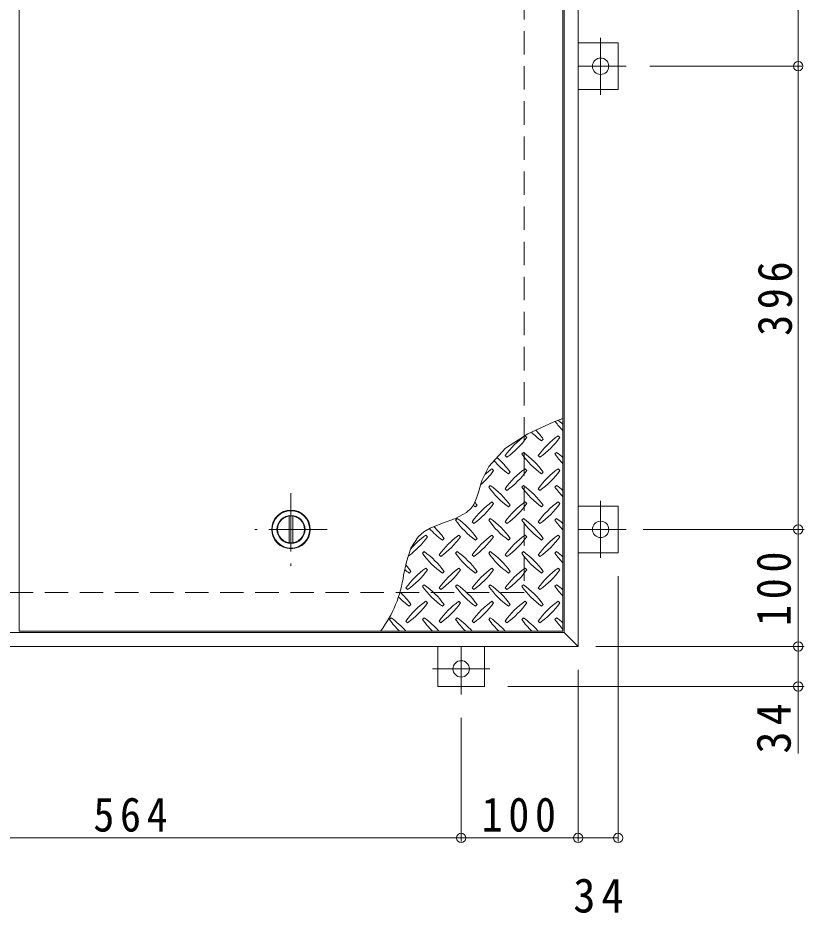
# Model space of a CAD drawing. Units: millimetres at full size, sheet at 1:10. Extents: x -2570 to 2403, y -1962 to 1480.
# Drawn here: x -628 to 44, y -122 to 643 of the extents above; entities that cross this region are included whole.
import ezdxf

# ---------------------------------------------------------------- set-up
doc = ezdxf.new("R2010")
doc.units = ezdxf.units.MM
doc.header["$LTSCALE"] = 10
doc.header["$PDMODE"] = 32
doc.header["$PDSIZE"] = 8
doc.linetypes.add('CHAIN1', pattern=[8, 5, -1, 1, -1])
doc.linetypes.add('DASHED2', pattern=[3, 2, -1])
for name, color, linetype, lineweight in [('0-1', 2, 'DASHED2', 9), ('0-2', 3, 'Continuous', 9), ('0-3', 2, 'Continuous', 9), ('0-9', 134, 'Continuous', 5), ('0-C', 2, 'Continuous', 9), ('0-E', 3, 'Continuous', 9), ('0-F', 7, 'Continuous', 9)]:
    doc.layers.add(name, color=color, linetype=linetype, lineweight=lineweight)
doc.styles.add('ＭＳ ゴシック', font='')
doc.styles.get('ＭＳ ゴシック').set_extended_font_data('MS Gothic')

msp = doc.modelspace()

# ---------------------------------------------------------------- linework, layer by layer
at = {"layer": '0-1'}
for p, q in [((-195.15, 1051.94), (-195.15, 151.94)), ((-195.15, 151.94), (-1995.15, 151.94))]:
    msp.add_line(p, q, dxfattribs=at)
at = {"layer": '0-2'}
for p, q in [((-627.15, 118.94), (-627.15, 1084.94)), ((-162.15, 1084.94), (-162.15, 118.94)), ((-162.15, 118.94), (-627.15, 118.94))]:
    msp.add_line(p, q, dxfattribs=at)
msp.add_circle((-394.65, 205.94), 16.5, dxfattribs=at)
at = {"layer": '0-3'}
for p, q in [((-149.15, 1097.94), (-149.15, 105.94)), ((-161.15, 117.94), (-161.15, 1085.94)), ((-161.15, 117.94), (-2029.15, 117.94)), ((-161.15, 117.94), (-149.15, 105.94)), ((-149.15, 105.94), (-2041.15, 105.94))]:
    msp.add_line(p, q, dxfattribs=at)
at = {"layer": '0-9'}
for p, q in [((-193.11, 284.56), (-194.52, 285.98)), ((-164.82, 284.56), (-166.24, 285.98)), ((-180.38, 281.74), (-178.97, 283.15)), ((-211.49, 269.01), (-210.08, 267.59)), ((-195.94, 271.84), (-197.35, 270.42)), ((-183.21, 269.01), (-181.79, 267.59)), ((-167.65, 271.84), (-169.07, 270.42)), ((-221.39, 256.28), (-222.81, 257.7)), ((-208.66, 253.45), (-207.25, 254.87)), ((-193.11, 256.28), (-194.52, 257.7)), ((-180.38, 253.45), (-178.97, 254.87)), ((-164.82, 256.28), (-166.24, 257.7)), ((-224.22, 243.55), (-225.63, 242.14)), ((-211.49, 240.72), (-210.08, 239.31)), ((-195.94, 243.55), (-197.35, 242.14)), ((-183.21, 240.72), (-181.79, 239.31)), ((-167.65, 243.55), (-169.07, 242.14)), ((-236.95, 225.17), (-235.53, 226.58)), ((-221.39, 228), (-222.81, 229.41)), ((-208.66, 225.17), (-207.25, 226.58)), ((-193.11, 228), (-194.52, 229.41)), ((-180.38, 225.17), (-178.97, 226.58)), ((-164.82, 228), (-166.24, 229.41)), ((-252.51, 215.27), (-253.92, 213.85)), ((-224.22, 215.27), (-225.63, 213.85)), ((-195.94, 215.27), (-197.35, 213.85)), ((-167.65, 215.27), (-169.07, 213.85)), ((-239.78, 212.44), (-238.36, 211.03)), ((-211.49, 212.44), (-210.08, 211.03)), ((-183.21, 212.44), (-181.79, 211.03)), ((-277.96, 199.71), (-279.38, 201.13)), ((-249.68, 199.71), (-251.09, 201.13)), ((-221.39, 199.71), (-222.81, 201.13)), ((-193.11, 199.71), (-194.52, 201.13)), ((-164.82, 199.71), (-166.24, 201.13)), ((-265.23, 196.88), (-263.82, 198.3)), ((-236.95, 196.88), (-235.53, 198.3)), ((-208.66, 196.88), (-207.25, 198.3)), ((-180.38, 196.88), (-178.97, 198.3)), ((-280.79, 186.98), (-282.2, 185.57)), ((-268.06, 184.16), (-266.65, 182.74)), ((-252.51, 186.98), (-253.92, 185.57)), ((-239.78, 184.16), (-238.36, 182.74)), ((-224.22, 186.98), (-225.63, 185.57)), ((-211.49, 184.16), (-210.08, 182.74)), ((-195.94, 186.98), (-197.35, 185.57)), ((-183.21, 184.16), (-181.79, 182.74)), ((-167.65, 186.98), (-169.07, 185.57)), ((-293.52, 168.6), (-292.1, 170.01)), ((-277.96, 171.43), (-279.38, 172.84)), ((-265.23, 168.6), (-263.82, 170.01)), ((-249.68, 171.43), (-251.09, 172.84)), ((-236.95, 168.6), (-235.53, 170.01)), ((-221.39, 171.43), (-222.81, 172.84)), ((-208.66, 168.6), (-207.25, 170.01)), ((-193.11, 171.43), (-194.52, 172.84)), ((-180.38, 168.6), (-178.97, 170.01)), ((-164.82, 171.43), (-166.24, 172.84)), ((-296.35, 155.87), (-294.93, 154.46)), ((-280.79, 158.7), (-282.2, 157.29)), ((-268.06, 155.87), (-266.65, 154.46)), ((-252.51, 158.7), (-253.92, 157.29)), ((-239.78, 155.87), (-238.36, 154.46)), ((-224.22, 158.7), (-225.63, 157.29)), ((-211.49, 155.87), (-210.08, 154.46)), ((-195.94, 158.7), (-197.35, 157.29)), ((-183.21, 155.87), (-181.79, 154.46)), ((-167.65, 158.7), (-169.07, 157.29)), ((-293.52, 140.32), (-292.1, 141.73)), ((-277.96, 143.14), (-279.38, 144.56)), ((-265.23, 140.32), (-263.82, 141.73)), ((-249.68, 143.14), (-251.09, 144.56)), ((-236.95, 140.32), (-235.53, 141.73)), ((-221.39, 143.14), (-222.81, 144.56)), ((-208.66, 140.32), (-207.25, 141.73)), ((-193.11, 143.14), (-194.52, 144.56)), ((-180.38, 140.32), (-178.97, 141.73)), ((-164.82, 143.14), (-166.24, 144.56)), ((-309.07, 130.42), (-310.49, 129)), ((-280.79, 130.42), (-282.2, 129)), ((-252.51, 130.42), (-253.92, 129)), ((-224.22, 130.42), (-225.63, 129)), ((-195.94, 130.42), (-197.35, 129)), ((-167.65, 130.42), (-169.07, 129)), ((-296.35, 127.59), (-294.93, 126.17)), ((-268.06, 127.59), (-266.65, 126.17)), ((-239.78, 127.59), (-238.36, 126.17)), ((-211.49, 127.59), (-210.08, 126.17)), ((-183.21, 127.59), (-181.79, 126.17))]:
    msp.add_line(p, q, dxfattribs=at)
msp.add_lwpolyline([(-162.15, 300.86), (-170.43, 297.53), (-192.18, 287.57), (-211.14, 275.41), (-225.55, 259.63), (-231.12, 248.28), (-232.26, 244.8), (-234.03, 238.65), (-235.92, 232.66), (-238.37, 227.19), (-240.21, 224.4), (-244.49, 220.29), (-254.09, 215.19), (-265.06, 211.29), (-275.74, 207.1), (-281.14, 203.94), (-285.98, 199.56), (-292.07, 189.94), (-296.01, 178.36), (-298.36, 166.93)], dxfattribs=at)
for centre, radius, start, end in [((-209.73, 241.08), 72.5, 48.99213, 53.25279), ((-110.02, 340.78), 72.5, 215.94795, 224.0249), ((-152.45, 226.94), 72.5, 125.47256, 144.5273), ((-252.15, 326.64), 72.5, 305.47272, 324.5273), ((-138.31, 340.78), 72.5, 225.57452, 234.5273), ((-238.01, 241.08), 72.5, 35.47258, 43.25978), ((-124.17, 226.94), 72.5, 125.47256, 144.5273), ((-223.87, 326.64), 72.5, 305.47272, 324.5273), ((-138.31, 312.5), 72.5, 215.47272, 234.5273), ((-238.01, 212.79), 72.5, 35.47258, 54.5273), ((-110.02, 312.5), 72.5, 215.47272, 224.0249), ((-209.73, 212.79), 72.5, 48.99213, 54.5273), ((-166.59, 312.5), 72.5, 221.35275, 234.5273), ((-266.29, 212.79), 72.5, 35.47258, 48.77962), ((-280.44, 298.35), 72.5, 311.38763, 324.5273), ((-180.73, 198.65), 72.5, 125.47256, 131.59831), ((-152.45, 198.65), 72.5, 125.47256, 144.5273), ((-252.15, 298.35), 72.5, 305.47272, 324.5273), ((-124.17, 198.65), 72.5, 125.47256, 144.5273), ((-223.87, 298.35), 72.5, 305.47272, 324.5273), ((-166.59, 284.21), 72.5, 215.47272, 234.5273), ((-266.29, 184.51), 72.5, 35.47258, 54.5273), ((-138.31, 284.21), 72.5, 215.47272, 234.5273), ((-238.01, 184.51), 72.5, 35.47258, 54.5273), ((-110.02, 284.21), 72.5, 215.47272, 224.0249), ((-209.73, 184.51), 72.5, 48.99213, 54.5273), ((-180.73, 170.37), 72.5, 125.47256, 144.5273), ((-194.88, 284.21), 72.5, 232.70831, 234.5273), ((-280.44, 270.07), 72.5, 305.47272, 324.5273), ((-294.58, 184.51), 72.5, 35.47258, 38.03572), ((-152.45, 170.37), 72.5, 125.47256, 144.5273), ((-252.15, 270.07), 72.5, 305.47272, 324.5273), ((-124.17, 170.37), 72.5, 125.47256, 144.5273), ((-223.87, 270.07), 72.5, 305.47272, 324.5273), ((-294.58, 156.23), 72.5, 35.47258, 54.5273), ((-266.29, 156.23), 72.5, 35.47258, 54.5273), ((-238.01, 156.23), 72.5, 35.47258, 54.5273), ((-209.73, 156.23), 72.5, 48.99213, 54.5273), ((-223.16, 255.93), 72.5, 222.74814, 234.5273), ((-322.86, 156.23), 72.5, 35.47258, 45.99713), ((-194.88, 255.93), 72.5, 215.47272, 234.5273), ((-166.59, 255.93), 72.5, 215.47272, 234.5273), ((-138.31, 255.93), 72.5, 215.47272, 234.5273), ((-110.02, 255.93), 72.5, 215.47272, 224.0249), ((-337, 241.79), 72.5, 306.00705, 324.5273), ((-237.3, 142.08), 72.5, 125.47256, 139.2924), ((-209.02, 142.08), 72.5, 125.47256, 144.52728), ((-308.72, 241.79), 72.5, 305.47272, 324.5273), ((-180.73, 142.08), 72.5, 125.47256, 144.52728), ((-280.44, 241.79), 72.5, 305.47272, 324.5273), ((-152.45, 142.08), 72.5, 125.47256, 144.52728), ((-252.15, 241.79), 72.5, 305.47272, 324.5273), ((-124.17, 142.08), 72.5, 125.47256, 144.5273), ((-223.87, 241.79), 72.5, 305.47272, 324.5273), ((-223.16, 227.64), 72.5, 215.47272, 234.5273), ((-322.86, 127.94), 72.5, 35.47258, 54.5273), ((-194.88, 227.64), 72.5, 215.47272, 234.5273), ((-294.58, 127.94), 72.5, 35.47258, 54.5273), ((-166.59, 227.64), 72.5, 215.47272, 234.5273), ((-266.29, 127.94), 72.5, 35.47258, 54.5273), ((-138.31, 227.64), 72.5, 215.47272, 234.5273), ((-238.01, 127.94), 72.5, 35.47258, 54.5273), ((-110.02, 227.64), 72.5, 215.47272, 224.0249), ((-209.73, 127.94), 72.5, 48.99213, 54.5273), ((-251.44, 227.64), 72.5, 230.65677, 234.5273), ((-351.15, 127.94), 72.5, 35.47258, 41.1628), ((-237.3, 113.8), 72.5, 125.47256, 144.5273), ((-337, 213.5), 72.5, 305.47272, 324.5273), ((-209.02, 113.8), 72.5, 125.47256, 144.5273), ((-308.72, 213.5), 72.5, 305.47272, 324.5273), ((-180.73, 113.8), 72.5, 125.47256, 144.5273), ((-280.44, 213.5), 72.5, 305.47272, 324.5273), ((-152.45, 113.8), 72.5, 125.47256, 144.5273), ((-252.15, 213.5), 72.5, 305.47272, 324.5273), ((-124.17, 113.8), 72.5, 125.47256, 144.5273), ((-223.87, 213.5), 72.5, 305.47272, 324.5273), ((-399.56, 180.69), 102.13, 322.79805, 352.25462), ((-223.16, 199.36), 72.5, 215.47272, 234.5273), ((-322.86, 99.66), 72.5, 35.47258, 54.5273), ((-194.88, 199.36), 72.5, 215.47272, 234.5273), ((-294.58, 99.66), 72.5, 35.47258, 54.5273), ((-166.59, 199.36), 72.5, 215.47272, 234.5273), ((-266.29, 99.66), 72.5, 35.47258, 54.5273), ((-138.31, 199.36), 72.5, 215.47272, 234.5273), ((-238.01, 99.66), 72.5, 35.47258, 54.5273), ((-110.02, 199.36), 72.5, 215.47272, 224.0249), ((-209.73, 99.66), 72.5, 48.99213, 54.5273), ((-251.44, 199.36), 72.5, 224.94598, 234.5273), ((-351.15, 99.66), 72.5, 35.47258, 46.69856), ((-237.3, 85.51), 72.5, 125.47256, 144.5273), ((-337, 185.22), 72.5, 305.47272, 324.5273), ((-209.02, 85.51), 72.5, 125.47256, 144.5273), ((-308.72, 185.22), 72.5, 305.47272, 324.5273), ((-180.73, 85.51), 72.5, 125.47256, 144.5273), ((-280.44, 185.22), 72.5, 305.47272, 324.5273), ((-152.45, 85.51), 72.5, 125.47256, 144.5273), ((-252.15, 185.22), 72.5, 305.47272, 324.5273), ((-124.17, 85.51), 72.5, 125.47256, 144.5273), ((-223.87, 185.22), 72.5, 305.47272, 324.5273), ((-351.15, 71.37), 72.5, 41.00789, 54.5273), ((-322.86, 71.37), 72.5, 41.00789, 54.5273), ((-294.58, 71.37), 72.5, 41.00789, 54.5273), ((-266.29, 71.37), 72.5, 41.00789, 54.5273), ((-238.01, 71.37), 72.5, 41.00789, 54.5273), ((-209.73, 71.37), 72.5, 48.99213, 54.5273), ((-251.44, 171.07), 72.5, 215.47272, 225.97511), ((-223.16, 171.07), 72.5, 215.47272, 225.97511), ((-194.88, 171.07), 72.5, 215.47272, 225.97511), ((-166.59, 171.07), 72.5, 215.47272, 225.97511), ((-138.31, 171.07), 72.5, 215.47272, 225.97511), ((-110.02, 171.07), 72.5, 215.47272, 224.0249)]:
    msp.add_arc(centre, radius, start, end, dxfattribs=at)
at = {"layer": '0-C', "linetype": 'CHAIN1'}
for p, q in [((-394.65, 236.94), (-394.65, 174.94)), ((-363.65, 205.94), (-425.65, 205.94))]:
    msp.add_line(p, q, dxfattribs=at)
at = {"layer": '0-C'}
for p, q in [((-396.15, 194.54), (-396.15, 217.35)), ((-393.15, 194.54), (-393.15, 217.35))]:
    msp.add_line(p, q, dxfattribs=at)
for radius in [16, 12, 11.5]:
    msp.add_circle((-394.65, 205.94), radius, dxfattribs=at)
at = {"layer": '0-E'}
for p, q in [((-114.95, 621.94), (-149.15, 621.94)), ((-114.95, 621.94), (-114.95, 581.94)), ((-114.95, 581.94), (-149.15, 581.94)), ((-114.95, 225.94), (-149.15, 225.94)), ((-114.95, 225.94), (-114.95, 185.94)), ((-114.95, 185.94), (-149.15, 185.94)), ((-269.15, 71.74), (-269.15, 105.94)), ((-229.15, 71.74), (-229.15, 105.94)), ((-229.15, 71.74), (-269.15, 71.74))]:
    msp.add_line(p, q, dxfattribs=at)
at = {"layer": '0-E', "linetype": 'CHAIN1'}
for p, q in [((-129.95, 577.57), (-129.95, 626.32)), ((-107.98, 601.94), (-149.15, 601.94)), ((-129.95, 181.57), (-129.95, 230.32)), ((-107.98, 205.94), (-149.15, 205.94)), ((-249.15, 64.77), (-249.15, 105.94)), ((-273.53, 86.74), (-224.78, 86.74))]:
    msp.add_line(p, q, dxfattribs=at)
at = {"layer": '0-E'}
for centre in [(-129.95, 601.94), (-129.95, 205.94), (-249.15, 86.74)]:
    msp.add_circle(centre, 7, dxfattribs=at)
at = {"layer": '0-F'}
for p, q in [((39.06, 997.94), (39.06, 601.94)), ((42.06, 601.94), (-87.98, 601.94)), ((39.06, 601.94), (39.06, 205.94)), ((-93.64, 205.94), (44.06, 205.94)), ((39.06, 105.94), (39.06, 205.94)), ((-114.95, -60.84), (-114.95, 165.94)), ((-134.15, 105.94), (44.06, 105.94)), ((39.06, 105.94), (39.06, 71.74)), ((-149.15, -60.84), (-149.15, 85.94)), ((44.06, 71.74), (-209.15, 71.74)), ((39.06, 71.74), (39.06, 14.27)), ((-249.15, -60.84), (-249.15, 44.77)), ((-813.15, -57.84), (-249.15, -57.84)), ((-249.15, -57.84), (-149.15, -57.84)), ((-149.15, -57.84), (-114.95, -57.84))]:
    msp.add_line(p, q, dxfattribs=at)
for p in [(39.06, 601.94), (39.06, 205.94), (39.06, 105.94), (39.06, 71.74), (-249.15, -57.84), (-149.15, -57.84), (-114.95, -57.84)]:
    msp.add_point(p, dxfattribs=at)

# ---------------------------------------------------------------- texts
at = {"layer": '0-F', "color": 2, "char_height": 29.33, "attachment_point": 7, "rotation": 90, "style": 'ＭＳ ゴシック'}
for s, insert in [('\\T1.27;\\W0.9;396', (34.06, 371.44)), ('\\T1.27;\\W0.9;100', (33.06, 123.44)), ('\\T1.27;\\W0.95;34', (33.06, 14.27))]:
    msp.add_mtext(s, dxfattribs=dict(at, insert=insert))
at = {"layer": '0-F', "color": 2, "char_height": 29.33, "attachment_point": 7, "style": 'ＭＳ ゴシック'}
for s, insert in [('\\T1.27;\\W0.9;564', (-563.65, -52.84)), ('\\T1.27;\\W0.9;100', (-231.65, -52.84)), ('\\T1.27;\\W0.95;34', (-153.3, -122.06))]:
    msp.add_mtext(s, dxfattribs=dict(at, insert=insert))

doc.saveas('drawing.dxf')
